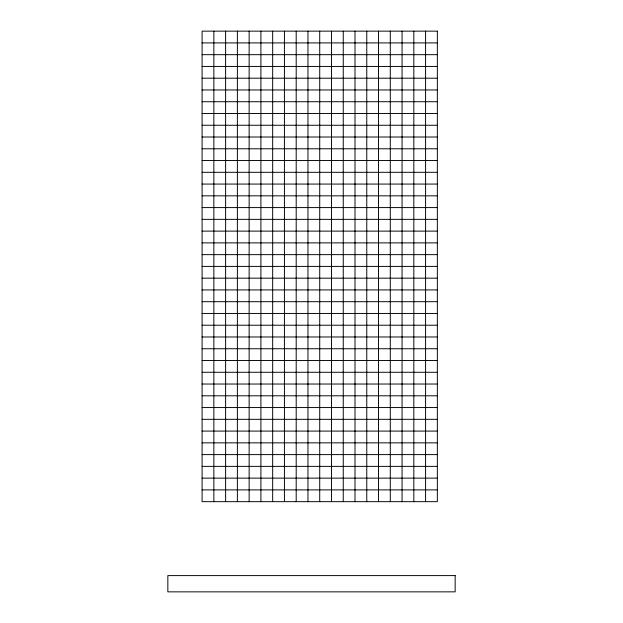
<?xml version="1.0" encoding="UTF-8"?>
<svg xmlns="http://www.w3.org/2000/svg" width="623" height="623" viewBox="0 0 623 623"><rect width="100%" height="100%" fill="white"/><g stroke="black" fill="none" stroke-linecap="round" stroke-linejoin="round"><path stroke-width="0.93" d="M202.093 42.909L437.346 42.909M202.093 54.676L437.346 54.676M202.093 66.435L437.346 66.435M202.093 78.202L437.346 78.202M202.093 89.961L437.346 89.961M202.093 101.728L437.346 101.728M202.093 113.487L437.346 113.487M202.093 125.254L437.346 125.254M202.093 137.013L437.346 137.013M202.093 148.78L437.346 148.78M202.093 160.539L437.346 160.539M202.093 172.306L437.346 172.306M202.093 184.065L437.346 184.065M202.093 195.832L437.346 195.832M202.093 207.591L437.346 207.591M202.093 219.358L437.346 219.358M202.093 231.117L437.346 231.117M202.093 242.884L437.346 242.884M202.093 254.643L437.346 254.643M202.093 266.403L437.346 266.403M202.093 278.17L437.346 278.17M202.093 289.929L437.346 289.929M202.093 301.696L437.346 301.696M202.093 313.455L437.346 313.455M202.093 325.222L437.346 325.222M202.093 336.981L437.346 336.981M202.093 348.748L437.346 348.748M202.093 360.507L437.346 360.507M202.093 372.274L437.346 372.274M202.093 384.033L437.346 384.033M202.093 395.8L437.346 395.8M202.093 407.559L437.346 407.559M202.093 419.326L437.346 419.326M202.093 431.085L437.346 431.085M202.093 442.852L437.346 442.852M202.093 454.611L437.346 454.611M202.093 466.37L437.346 466.37M202.093 478.137L437.346 478.137M202.093 489.896L437.346 489.896M425.587 31.15L425.587 501.663M413.82 31.15L413.82 501.663M402.061 31.15L402.061 501.663M390.294 31.15L390.294 501.663M378.535 31.15L378.535 501.663M366.768 31.15L366.768 501.663M355.009 31.15L355.009 501.663M343.25 31.15L343.25 501.663M331.483 31.15L331.483 501.663M319.724 31.15L319.724 501.663M307.957 31.15L307.957 501.663M296.198 31.15L296.198 501.663M284.431 31.15L284.431 501.663M272.672 31.15L272.672 501.663M260.905 31.15L260.905 501.663M249.145 31.15L249.145 501.663M237.379 31.15L237.379 501.663M225.619 31.15L225.619 501.663M213.853 31.15L213.853 501.663M437.346 31.15L202.093 31.15L202.093 501.663L437.346 501.663L437.346 31.15M455.156 575.597L167.844 575.597L167.844 591.85L455.156 591.85L455.156 575.597"/></g></svg>
